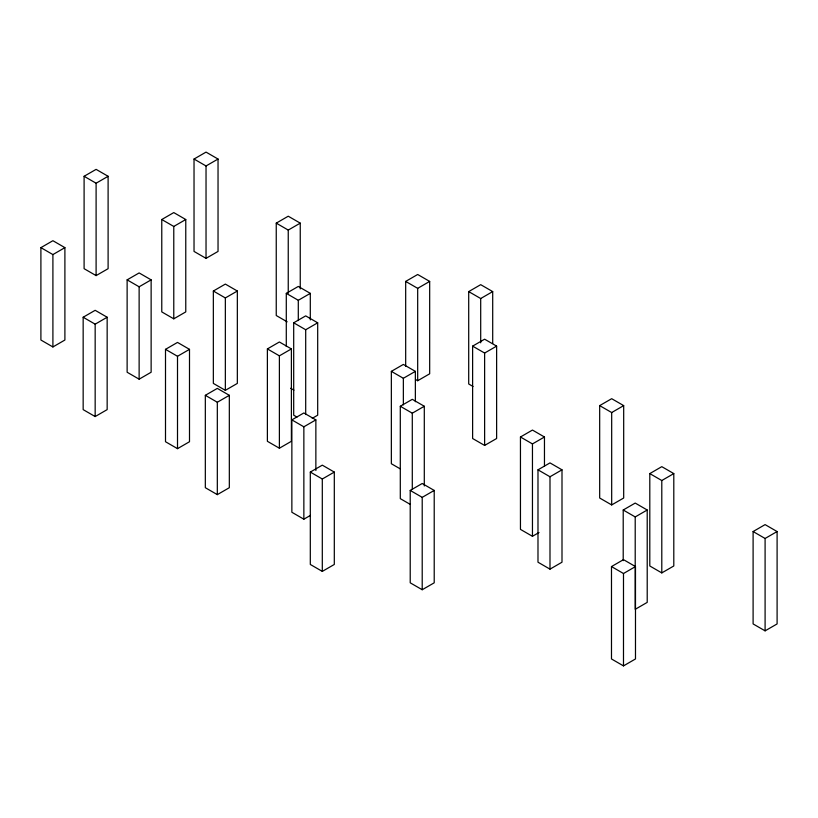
<?xml version="1.0" encoding="UTF-8"?>
<svg xmlns="http://www.w3.org/2000/svg" width="818" height="818" viewBox="0 0 818 818"><rect width="100%" height="100%" fill="white"/><g stroke="black" fill="none" stroke-linecap="round" stroke-linejoin="round"><path stroke-width="1.23" d="M84.101 176.289L96.105 169.367L108.109 176.289L108.109 268.682L96.105 275.605L84.101 268.682L84.101 176.289L96.105 183.222L108.109 176.289M194.03 159.04L206.034 152.107L218.038 159.04L218.038 251.423L206.034 258.355L194.03 251.423L194.03 159.04L206.034 165.962L218.038 159.04M40.9 247.639L52.904 240.707L64.898 247.639L64.898 340.022L52.904 346.955L40.9 340.022L40.9 247.639L52.904 254.572L64.898 247.639M161.77 219.521L173.774 212.588L185.768 219.521L185.768 311.903L173.774 318.826L161.77 311.903L161.77 219.521L173.774 226.443L185.768 219.521M127.127 279.858L139.132 272.936L151.136 279.858L151.136 372.241L139.132 379.174L127.127 372.241L127.127 279.858L139.132 286.791L151.136 279.858M83.16 317.241L95.164 310.308L107.158 317.241L107.158 409.624L95.164 416.556L83.16 409.624L83.16 317.241L95.164 324.173L107.158 317.241M287.159 321.822L276.249 315.523L276.249 223.14L288.243 216.208L300.247 223.14L300.247 288.948M276.249 223.14L288.243 230.073L300.247 223.14M213.345 291.024L225.349 284.091L237.343 291.024L237.343 383.407L225.349 390.329L213.345 383.407L213.345 291.024L225.349 297.946L237.343 291.024M165.502 349.347L177.506 342.415L189.5 349.347L189.5 441.73L177.506 448.663L165.502 441.73L165.502 349.347L177.506 356.28L189.5 349.347M286.29 346.515L286.29 293.365L298.294 286.433L310.298 293.365L310.298 319.94M286.29 293.365L298.294 300.288L310.298 293.365M296.965 417.078L293.693 415.186L293.693 322.803L305.697 315.881L317.691 322.803L317.691 415.186L312.241 418.335M267.384 348.918L279.388 341.985L291.392 348.918L291.392 441.301L279.388 448.223L267.384 441.301L267.384 348.918L279.388 355.84L291.392 348.918M293.693 322.803L305.697 329.736L317.691 322.803M205.328 395.319L217.322 388.386L229.326 395.319L229.326 487.702L217.322 494.634L205.328 487.702L205.328 395.319L217.322 402.251L229.326 395.319M405.677 366.208L405.677 281.412L417.681 274.49L429.675 281.412L429.675 373.806L417.681 380.728L415.493 379.47M405.677 281.412L417.681 288.345L429.675 281.412M473.06 386.495L468.704 383.979L468.704 291.597L480.698 284.664L492.702 291.597L492.702 343.478M468.704 291.597L480.698 298.529L492.702 291.597M310.411 515.412L303.856 519.195L291.862 512.262L291.862 419.879L303.856 412.957L315.86 419.879L315.86 470.503M400.084 468.775L391.352 463.745L391.352 371.362L403.356 364.429L415.36 371.362L415.36 401.73M291.862 419.879L303.856 426.812L315.86 419.879M391.352 371.362L403.356 378.284L415.36 371.362M472.62 346.126L484.624 339.194L496.628 346.126L496.628 438.509L484.624 445.432L472.62 438.509L472.62 346.126L484.624 353.049L496.628 346.126M410.115 504.317L400.299 498.643L400.299 406.26L412.292 399.327L424.297 406.26L424.297 485.994M310.308 472.078L322.302 465.156L334.306 472.078L334.306 564.461L322.302 571.393L310.308 564.461L310.308 472.078L322.302 479.011L334.306 472.078M400.299 406.26L412.292 413.192L424.297 406.26M410.217 490.432L422.211 483.499L434.215 490.432L434.215 582.815L422.211 589.737L410.217 582.815L410.217 490.432L422.211 497.354L434.215 490.432M539.001 532.528L532.457 536.301L520.452 529.379L520.452 436.996L532.457 430.064L544.461 436.996L544.461 466.096M520.452 436.996L532.457 443.918L544.461 436.996M599.676 405.616L611.68 398.693L623.684 405.616L623.684 498.009L611.68 504.931L599.676 498.009L599.676 405.616L611.68 412.548L623.684 405.616M537.988 469.829L549.993 462.896L561.997 469.829L561.997 562.211L549.993 569.144L537.988 562.211L537.988 469.829L549.993 476.761L561.997 469.829M649.799 473.591L661.793 466.659L673.797 473.591L673.797 565.974L661.793 572.907L649.799 565.974L649.799 473.591L661.793 480.524L673.797 473.591M623.214 510.003L635.208 503.07L647.212 510.003L647.212 602.385L635.208 609.318L635.208 516.935L623.214 510.003L623.214 560.627M635.208 516.935L647.212 510.003M611.486 566.577L623.49 559.645L635.484 566.577L635.484 658.96L623.49 665.893L611.486 658.96L611.486 566.577L623.49 573.51L635.484 566.577M753.102 531.547L765.096 524.614L777.1 531.547L777.1 623.93L765.096 630.852L753.102 623.93L753.102 531.547L765.096 538.469L777.1 531.547M290.656 388.264L293.928 390.155M765.096 538.469L765.096 630.852M661.793 480.524L661.793 572.907M623.49 573.51L623.49 665.893M611.68 412.548L611.68 504.931M549.993 476.761L549.993 569.144M532.457 443.918L532.457 536.301M484.624 353.049L484.624 445.432M480.698 298.529L480.698 342.814M422.211 497.354L422.211 589.737M417.681 288.345L417.681 380.728M412.292 413.192L412.292 489.123M403.356 378.284L403.356 404.859M322.302 479.011L322.302 571.393M305.697 329.736L305.697 414.521M303.856 426.812L303.856 519.195M298.294 300.288L298.294 320.544M288.243 230.073L288.243 293.345M279.388 355.84L279.388 448.223M225.349 297.946L225.349 390.329M217.322 402.251L217.322 494.634M206.034 165.962L206.034 258.355M177.506 356.28L177.506 448.663M173.774 226.443L173.774 318.826M139.132 286.791L139.132 379.174M96.105 183.222L96.105 275.605M95.164 324.173L95.164 416.556M52.904 254.572L52.904 346.955"/></g></svg>
